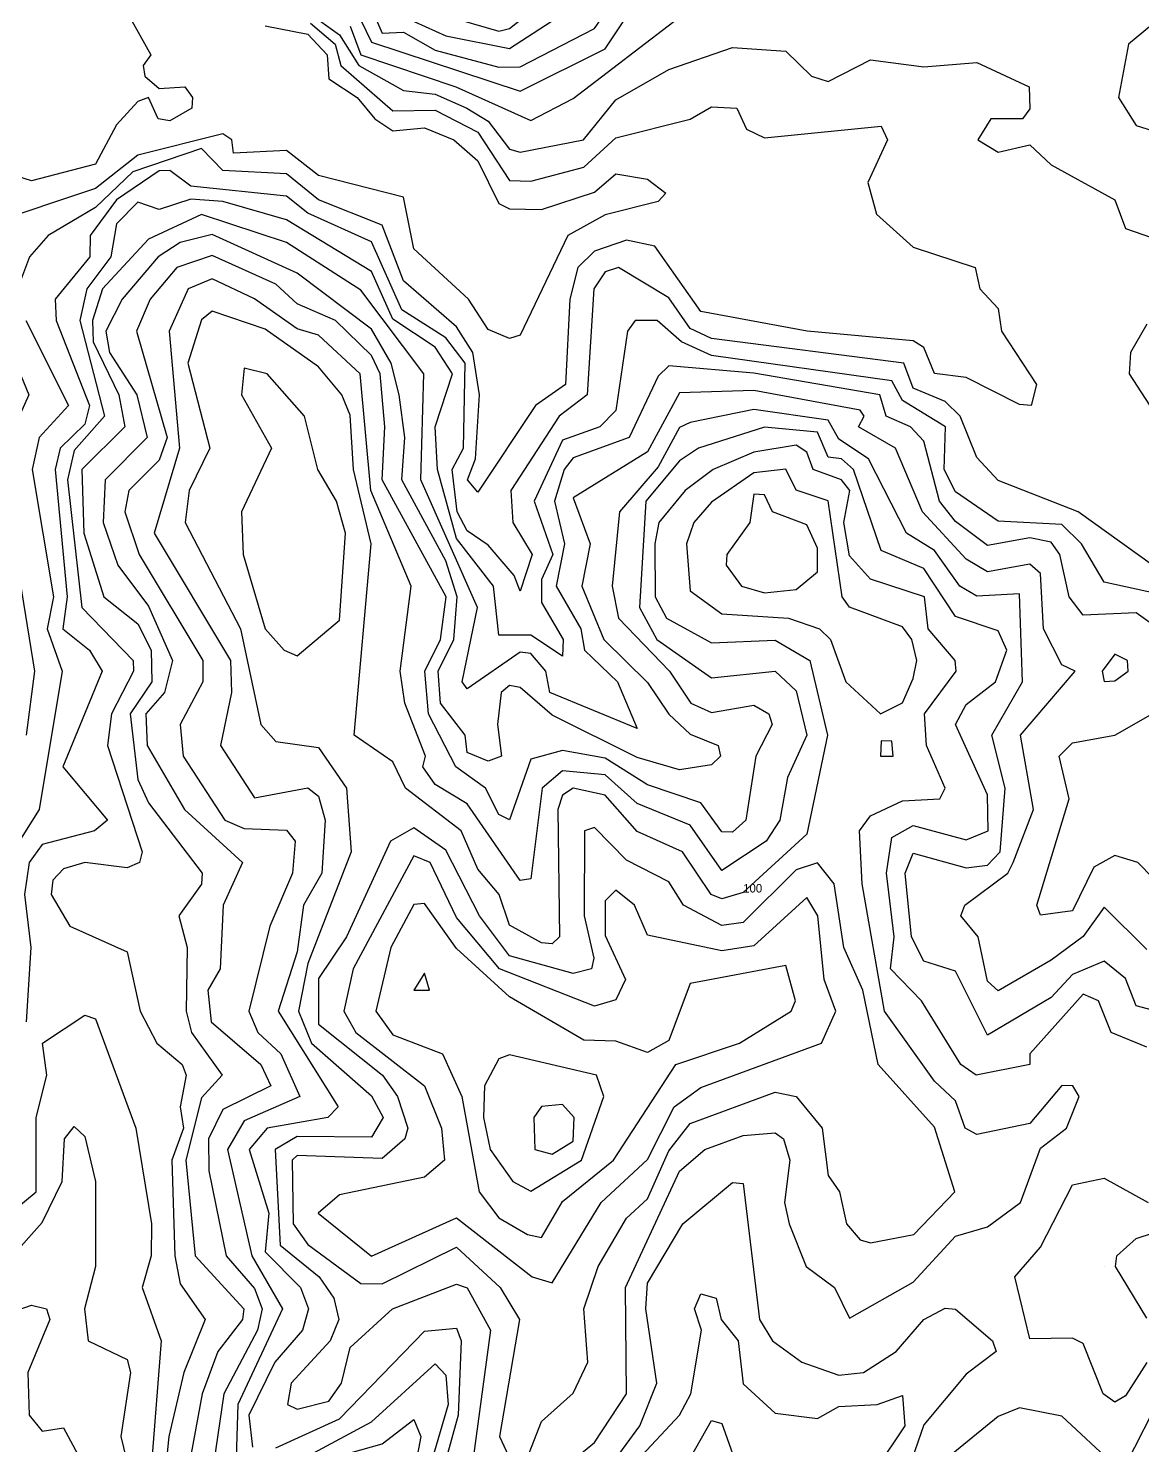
# Model space of a CAD drawing. Header units: metres. Extents: x 310028 to 360472, y 4137098 to 4159193.
# Drawn here: x 312783 to 314357, y 4142064 to 4144065 of the extents above; entities that cross this region are included whole.
import ezdxf

# ---------------------------------------------------------------- set-up
doc = ezdxf.new("R2010")
doc.units = ezdxf.units.M
for name, color, linetype in [('CONTOUR', 254, 'Continuous'), ('CONTOUR_INDEX', 33, 'Continuous'), ('CONTOUR_LABELS', 7, 'Continuous')]:
    doc.layers.add(name, color=color, linetype=linetype)

msp = doc.modelspace()

# ---------------------------------------------------------------- linework, layer by layer
at = {"layer": 'CONTOUR'}
for points, elevation in [([(313267.5, 4144092.4), (313282.5, 4144058.4), (313312.5, 4144059.5), (313357.5, 4144034.2), (313447.5, 4144010), (313477.5, 4144010.5), (313582.5, 4144065), (313642.5, 4144152.7)], 70), ([(313372.5, 4144082.5), (313447.5, 4144061), (313462.5, 4144064.7), (313566.6, 4144147.5)], 90), ([(313252.5, 4144076.7), (313267.5, 4144045.3), (313477.5, 4143976.1), (313597.5, 4144035.9), (313642.5, 4144103.7)], 60), ([(313299.6, 4144087.5), (313372.5, 4144054.5), (313462.5, 4144036.7), (313564.2, 4144102.5)], 80), ([(312922.5, 4144087.5), (312956.1, 4144027.5), (312944.9, 4144012.5), (312947.6, 4143997.5), (312967.5, 4143980.2), (313003.9, 4143982.5), (313014.5, 4143967.5), (313013.8, 4143952.5), (312982.5, 4143934.4), (312966, 4143937.5), (312952.5, 4143967.4), (312937.5, 4143961.7), (312907.5, 4143928.8), (312877.5, 4143873.1), (312787.5, 4143849.7), (312727.5, 4143868.7)], 10), ([(313177.5, 4144087.7), (313222.5, 4144055.7), (313249.5, 4144012.5), (313312.5, 4143977.1), (313357.5, 4143971.9), (313402.3, 4143952.5), (313432.5, 4143934.1), (313462.5, 4143894.3), (313477.5, 4143890.2), (313567.1, 4143907.5), (313612.5, 4143964.2), (313687.5, 4144006.9), (313777.5, 4144037.8), (313852.5, 4144032.8), (313889, 4143997.5), (313912.5, 4143990), (313972.5, 4144020.4), (314047.5, 4144010.7), (314122.5, 4144016.9), (314196.3, 4143982.5), (314197.5, 4143951.2), (314186.9, 4143937.5), (314142.2, 4143937.5), (314123.7, 4143907.5), (314152.5, 4143890.3), (314197.5, 4143900.8), (314227.5, 4143872.3), (314317.5, 4143823), (314332.5, 4143782.7), (314404.4, 4143757.5)], 40), ([(313117.5, 4144068.5), (313177.5, 4144057), (313204.9, 4144027.5), (313207.5, 4143993.7), (313247.2, 4143967.5), (313272.2, 4143937.5), (313297.5, 4143920.5), (313342.5, 4143924.6), (313383.6, 4143907.5), (313417.5, 4143878.1), (313447.5, 4143818), (313462.5, 4143810.1), (313507.5, 4143809.5), (313582.5, 4143833.8), (313612.5, 4143859.5), (313657.5, 4143852.3), (313683.4, 4143832.5), (313672.5, 4143820.5), (313597.5, 4143801.7), (313544.8, 4143772.5), (313477.5, 4143632.1), (313462.5, 4143627.1), (313432.5, 4143640), (313404.4, 4143682.5), (313327.5, 4143753.7), (313312.5, 4143826.6), (313192.5, 4143857.4), (313147.5, 4143892.4), (313072.5, 4143888.8), (313070.3, 4143907.5), (313057.5, 4143916.2), (312937.5, 4143885.9), (312877.5, 4143838.8), (312723.8, 4143787.5)], 20), ([(313181.6, 4144072.5), (313216.2, 4144042.5), (313224.1, 4144012.5), (313297.5, 4143948.4), (313357.5, 4143949.7), (313417.5, 4143918.4), (313462.5, 4143850.2), (313492.5, 4143849.1), (313567.5, 4143868.9), (313612.5, 4143910.4), (313717.5, 4143936.7), (313747.5, 4143954.1), (313783.4, 4143952.5), (313797.2, 4143922.5), (313822.5, 4143910.5), (313987.5, 4143926.7), (313996.4, 4143907.5), (313968.5, 4143847.5), (313980.7, 4143802.5), (314032.5, 4143756), (314120.2, 4143727.5), (314126.7, 4143697.5), (314152.5, 4143669.6), (314157.2, 4143637.5), (314206.5, 4143562.5), (314199.3, 4143532.5), (314182.5, 4143534), (314107.5, 4143572.2), (314062.5, 4143577.8), (314047.5, 4143614.6), (314032.5, 4143623.7), (313882.7, 4143637.5), (313732.5, 4143665.1), (313667.5, 4143757.5), (313627.5, 4143766.2), (313582.5, 4143750.5), (313558.8, 4143727.5), (313547.7, 4143682.5), (313541.7, 4143562.5), (313499.3, 4143532.5), (313417.5, 4143410.2), (313402.9, 4143427.5), (313414.6, 4143457.5), (313420.2, 4143547.5), (313410.8, 4143607.5), (313387.5, 4143643.9), (313312.5, 4143708.4), (313282.5, 4143787.3), (313192.5, 4143822.9), (313147.5, 4143859.5), (313057.5, 4143864.5), (313027.5, 4143895.2), (312930.3, 4143862.5), (312877.5, 4143812.3), (312810.9, 4143772.5), (312784.6, 4143742.5), (312773.2, 4143712.5)], 30), ([(314453.7, 4143247.5), (314265.4, 4143382.5), (314152.5, 4143427), (314122.5, 4143459.3), (314099, 4143517.5), (314077.5, 4143538.2), (314032.5, 4143556.9), (314019.4, 4143592.5), (313747.5, 4143627.3), (313717.5, 4143641.2), (313687.5, 4143684.6), (313616.5, 4143727.5), (313597.5, 4143721.3), (313581.6, 4143697.5), (313572, 4143547.5), (313532.4, 4143517.5), (313464.2, 4143412.5), (313467, 4143367.5), (313494.5, 4143322.5), (313477.5, 4143270.6), (313469, 4143292.5), (313432.5, 4143335.7), (313402.5, 4143355.5), (313388.6, 4143382.5), (313381.6, 4143442.5), (313397.4, 4143472.5), (313399.6, 4143592.5), (313372.5, 4143628.2), (313310.4, 4143667.5), (313267.5, 4143763.6), (313177.5, 4143804), (313147.5, 4143827.9), (313012.5, 4143842.4), (312982.5, 4143864.4), (312967.5, 4143864), (312907.5, 4143823), (312870.3, 4143772.5), (312869.8, 4143742.5), (312820.7, 4143682.5), (312822, 4143652.5), (312869.3, 4143532.5), (312862.5, 4143506.5), (312827.6, 4143472.5), (312820.6, 4143442.5), (312837.7, 4143262.5), (312831.7, 4143217.5), (312869.3, 4143187.5), (312887.3, 4143157.5), (312831.5, 4143022.5), (312894.8, 4142947.5), (312876.4, 4142932.5), (312802.5, 4142912.8), (312784.2, 4142887.5), (312777.5, 4142842.5), (312786.5, 4142767.5), (312779.8, 4142662.5)], 40), ([(314378.9, 4143217.5), (314347.5, 4143240), (314272.5, 4143236.8), (314252.9, 4143262.5), (314239.7, 4143322.5), (314227.5, 4143339.8), (314197.5, 4143345.8), (314137.5, 4143334.8), (314092.5, 4143369.1), (314069.5, 4143397.5), (314047.5, 4143482.5), (314028.6, 4143502.5), (313994.4, 4143517.5), (313985.5, 4143547.5), (313807.5, 4143578.2), (313687.5, 4143588.6), (313672.5, 4143574.1), (313631.3, 4143487.5), (313552.5, 4143458.7), (313539.5, 4143442.5), (313526.2, 4143397.5), (313540.1, 4143337.5), (313528.5, 4143277.5), (313563.3, 4143217.5), (313568.4, 4143187.5), (313615, 4143142.5), (313642.5, 4143076.7), (313519.3, 4143127.5), (313513.7, 4143157.5), (313492.5, 4143182.8), (313477.5, 4143184.4), (313402.5, 4143132.7), (313395.8, 4143142.5), (313417, 4143247.5), (313337, 4143427.5), (313341.4, 4143577.5), (313252.5, 4143695.6), (313147.5, 4143762.9), (313027.5, 4143802.2), (312952.5, 4143767.2), (312887.7, 4143697.5), (312873.6, 4143652.5), (312874.6, 4143622.5), (312910.8, 4143547.5), (312919.2, 4143502.5), (312858.2, 4143442.5), (312861.2, 4143352.5), (312889.7, 4143262.5), (312937.5, 4143224.5), (312956.3, 4143187.5), (312957.4, 4143142.5), (312926.8, 4143097.5), (312937.5, 4143004.9), (312952.5, 4142971.9), (313028.3, 4142872.5), (313027.5, 4142856.9), (312995.5, 4142812.5), (313007, 4142767.5), (313005.9, 4142677.5), (313013.2, 4142647.5), (313056.5, 4142587.5), (313027.5, 4142555.6), (313005.3, 4142467.5), (313018.7, 4142332.5), (313087.1, 4142257.5), (313085.3, 4142242.5), (313050.4, 4142197.5), (313028.6, 4142137.5), (313006.3, 4142017.5)], 60), ([(314362.5, 4142765), (314302.5, 4142824.7), (314272.5, 4142783.3), (314227.5, 4142749.9), (314152.5, 4142706.4), (314137.5, 4142720.2), (314124.5, 4142782.5), (314099.8, 4142812.5), (314105.3, 4142827.5), (314166.3, 4142872.5), (314173.8, 4142887.5), (314202.6, 4142962.5), (314184.2, 4143067.5), (314261.2, 4143157.5), (314242.5, 4143166.5), (314216.8, 4143217.5), (314212.5, 4143295.5), (314197.5, 4143308.9), (314137.5, 4143297.9), (314107.5, 4143315.6), (314045.6, 4143382.5), (314007.7, 4143472.5), (313955.2, 4143502.5), (313963.4, 4143517.5), (313957.5, 4143526.2), (313807.5, 4143553.6), (313702.5, 4143550.7), (313657.5, 4143467.4), (313552.5, 4143402.4), (313576.2, 4143337.5), (313564.7, 4143277.5), (313595.5, 4143202.5), (313657.5, 4143141.8), (313687.5, 4143096.9), (313717.5, 4143068.7), (313757, 4143052.5), (313760.5, 4143037.5), (313747.5, 4143025.5), (313702.5, 4143018.6), (313642.5, 4143035.7), (313522.5, 4143095.4), (313477.5, 4143134.8), (313462.5, 4143137.5), (313450.6, 4143127.5), (313445.3, 4143082.5), (313451, 4143037.5), (313432.5, 4143030.7), (313402.5, 4143042.7), (313399.6, 4143067.5), (313365, 4143112.5), (313361.7, 4143157.5), (313384, 4143202.5), (313388.6, 4143262.5), (313372.5, 4143313.2), (313310.4, 4143427.5), (313314.6, 4143487.5), (313306.8, 4143547.5), (313295.2, 4143592.5), (313267.5, 4143640.5), (313162.5, 4143719.2), (313042.5, 4143774), (312997.5, 4143762.5), (312966.1, 4143742.5), (312915.4, 4143682.5), (312892.5, 4143637.5), (312897.7, 4143607.5), (312936.2, 4143547.5), (312950.7, 4143487.5), (312891.2, 4143427.5), (312888.6, 4143367.5), (312909.1, 4143307.5), (312952.5, 4143249.3), (312986.5, 4143172.5), (312975.4, 4143127.5), (312949, 4143097.5), (312950.7, 4143052.5), (313003.3, 4142962.5), (313085.3, 4142887.5), (313058.1, 4142827.5), (313053.8, 4142737.5), (313036.6, 4142707.5), (313041.2, 4142662.5), (313111.3, 4142602.5), (313125.4, 4142572.5), (313057.5, 4142538.8), (313037.3, 4142497.5), (313037.6, 4142452.5), (313062.4, 4142332.5), (313102.5, 4142286.4), (313112.9, 4142257.5), (313106.6, 4142227.5), (313058.8, 4142137.5), (313039.3, 4142002.5)], 70), ([(314377.5, 4142677.1), (314347.5, 4142685.2), (314332.5, 4142723.8), (314302.5, 4142748.2), (314257.5, 4142729.5), (314227.5, 4142697.2), (314137.5, 4142643.8), (314092.5, 4142734.2), (314047.5, 4142748.5), (314030.1, 4142782.5), (314021.2, 4142872.5), (314032.5, 4142900.6), (314107.5, 4142880), (314137.5, 4142884), (314155.4, 4142902.5), (314162.7, 4142992.5), (314143.5, 4143067.5), (314187.1, 4143142.5), (314182.5, 4143266.7), (314122.5, 4143263.4), (314098.6, 4143277.5), (314062.5, 4143327.9), (314023.3, 4143352.5), (313969.6, 4143457.5), (313927.5, 4143485.1), (313912.5, 4143512.1), (313807.5, 4143527.1), (313717.5, 4143508.7), (313702.5, 4143501.5), (313672.5, 4143446.2), (313617.6, 4143382.5), (313607.2, 4143277.5), (313616.4, 4143232.5), (313688.2, 4143157.5), (313718.5, 4143112.5), (313747.5, 4143099.3), (313807.5, 4143109.5), (313828.9, 4143097.5), (313833.3, 4143082.5), (313810.1, 4143037.5), (313796.4, 4142947.5), (313777.5, 4142930.3), (313762.5, 4142930.9), (313732.5, 4142971.9), (313657.5, 4142997.4), (313597.5, 4143035), (313537.5, 4143045.6), (313492.5, 4143033.5), (313462.5, 4142947.9), (313447.5, 4142955.4), (313428.3, 4142992.5), (313386.4, 4143022.5), (313347.9, 4143097.5), (313342.7, 4143157.5), (313364.8, 4143202.5), (313373.1, 4143262.5), (313282.6, 4143427.5), (313286.4, 4143502.5), (313279.6, 4143577.5), (313267.5, 4143603.2), (313216.8, 4143652.5), (313162.5, 4143676), (313132.5, 4143704), (313042.5, 4143744.2), (312992.5, 4143727.5), (312954.7, 4143682.5), (312935.5, 4143637.5), (312978.8, 4143487.5), (312967.5, 4143455.7), (312925, 4143412.5), (312919, 4143382.5), (312939.4, 4143322.5), (313029.3, 4143172.5), (313029.5, 4143142.5), (312997.5, 4143082.5), (313001.7, 4143037.5), (313060.3, 4142947.5), (313087.5, 4142935.5), (313147.5, 4142933.4), (313159.9, 4142917.5), (313156, 4142872.5), (313124, 4142797.5), (313094.2, 4142677.5), (313107.1, 4142647.5), (313139.4, 4142617.5), (313166.5, 4142557.5), (313087.5, 4142522.8), (313064.3, 4142482.5), (313098.4, 4142332.5), (313142, 4142257.5), (313078.8, 4142122.5), (313075.8, 4142032.5)], 80), ([(314362.5, 4142626.7), (314312, 4142647.5), (314294.3, 4142692.5), (314272.5, 4142701.9), (314197.2, 4142617.5), (314197.5, 4142602.3), (314121.5, 4142587.5), (314099.8, 4142602.5), (314044.4, 4142692.5), (314000.3, 4142737.5), (314005.8, 4142782.5), (313995, 4142872.5), (314002.5, 4142923), (314032.5, 4142939.7), (314107.5, 4142919.6), (314138.5, 4142932.5), (314137.5, 4142983.1), (314092.4, 4143082.5), (314107.5, 4143110.5), (314148.6, 4143142.5), (314164.6, 4143187.5), (314152.5, 4143214.5), (314092.5, 4143234.7), (314047.5, 4143302.7), (313987.5, 4143328), (313948.4, 4143442.5), (313931.5, 4143457.5), (313912.5, 4143459.9), (313897.5, 4143495.1), (313822.5, 4143502.2), (313729.2, 4143472.5), (313702.5, 4143454.4), (313655.1, 4143397.5), (313645.9, 4143247.5), (313670.4, 4143202.5), (313747.5, 4143148.1), (313837.5, 4143157.8), (313867.5, 4143129.8), (313882.5, 4143067.5), (313855.1, 4143007.5), (313844.1, 4142947.5), (313824.9, 4142917.5), (313762.5, 4142876.4), (313717.5, 4142940.1), (313642.5, 4142971), (313597.5, 4143011.2), (313537.5, 4143016.8), (313508.6, 4142992.5), (313492.5, 4142864.4), (313477.5, 4142862), (313402.5, 4142970.5), (313357.5, 4142997.8), (313340.2, 4143022.5), (313344, 4143037.5), (313314.8, 4143112.5), (313307.9, 4143157.5), (313323.4, 4143277.5), (313266.8, 4143412.5), (313251.7, 4143577.5), (313192.5, 4143632.1), (313162.5, 4143641), (313102.5, 4143683.3), (313042.5, 4143711.2), (313008.6, 4143697.5), (312981.6, 4143637.5), (312996.4, 4143472.5), (312960.6, 4143352.5), (313068.4, 4143172.5), (313070, 4143127.5), (313054.2, 4143052.5), (313102.5, 4142978.8), (313177.5, 4142993.2), (313192.5, 4142981), (313202, 4142947.5), (313197.5, 4142872.5), (313171.6, 4142827.5), (313162.5, 4142761.6), (313135.5, 4142677.5), (313220.5, 4142542.5), (313206, 4142527.5), (313120.3, 4142512.5), (313094.9, 4142482.5), (313122.6, 4142392.5), (313117.5, 4142337.9), (313167.3, 4142287.5), (313178.6, 4142257.5), (313169.9, 4142227.5), (313130.9, 4142182.5), (313094.5, 4142107.5), (313099.5, 4142062.5)], 90), ([(312779.3, 4143652.5), (312839.4, 4143532.5), (312798.2, 4143487.5), (312788.4, 4143442.5), (312818.3, 4143262.5), (312809.4, 4143217.5), (312830.5, 4143157.5), (312798.2, 4142962.5), (312741.2, 4142872.5)], 30), ([(314362.5, 4143647.3), (314339.5, 4143607.5), (314337.8, 4143577.5), (314377.5, 4143515.6)], 40), ([(312765, 4143592.5), (312783.4, 4143547.5), (312742.9, 4143457.5), (312791.4, 4143157.5), (312780, 4143067.5)], 20), ([(313144.1, 4143187.5), (313162.5, 4143179.5), (313222.5, 4143229.8), (313230.6, 4143352.5), (313218.2, 4143397.5), (313191.9, 4143442.5), (313173, 4143517.5), (313120.4, 4143577.5), (313087.5, 4143585.5), (313083.7, 4143547.5), (313126.2, 4143472.5), (313083.7, 4143382.5), (313086.4, 4143322.5), (313117.5, 4143217.2), (313144.1, 4143187.5)], 110), ([(313986.6, 4143097.5), (314017.5, 4143113.1), (314032.5, 4143147.5), (314037.7, 4143172.5), (314030.5, 4143202.5), (314017.5, 4143220.4), (313942.5, 4143247.9), (313932.1, 4143262.5), (313912.5, 4143398.3), (313867.5, 4143413.3), (313852.5, 4143442.9), (313807.5, 4143437.5), (313747.5, 4143396.2), (313722.7, 4143367.5), (313712.3, 4143337.5), (313717.5, 4143271.2), (313762.5, 4143238.5), (313856.7, 4143232.5), (313900.2, 4143217.5), (313915.7, 4143202.5), (313937.4, 4143142.5), (313986.6, 4143097.5)], 110), ([(313790.1, 4143277.5), (313822.5, 4143268.2), (313867.5, 4143273), (313897.5, 4143298), (313897.5, 4143331.1), (313882.5, 4143364.3), (313834.1, 4143382.5), (313822.5, 4143406.4), (313807.5, 4143407.6), (313801.7, 4143367.5), (313769.5, 4143322.5), (313768.3, 4143307.5), (313790.1, 4143277.5)], 120), ([(314299.7, 4143157.5), (314302.5, 4143142.9), (314317.5, 4143143.8), (314336.1, 4143157.5), (314335.1, 4143172.5), (314317.5, 4143181.5), (314299.7, 4143157.5)], 70), ([(314392.5, 4142843.6), (314350, 4142887.5), (314317.5, 4142897.6), (314287.5, 4142881), (314257.5, 4142819.4), (314212.5, 4142813.4), (314207, 4142827.5), (314252.7, 4142977.5), (314238.7, 4143037.5), (314257.5, 4143056.5), (314317.5, 4143067.4), (314377.5, 4143101.7)], 60), ([(313986.4, 4143037.5), (314004.5, 4143037.5), (314002.5, 4143058.8), (313987.5, 4143059.2), (313986.4, 4143037.5)], 110), ([(313475.9, 4142017.5), (313507.5, 4142098.6), (313552.5, 4142138.5), (313573, 4142182.5), (313567.4, 4142257.5), (313587.7, 4142317.5), (313627.5, 4142385.4), (313657.5, 4142412.7), (313687.5, 4142480.5), (313717.5, 4142519.2), (313837.5, 4142563.4), (313867.1, 4142557.5), (313904.2, 4142512.5), (313912.5, 4142445.8), (313928.6, 4142422.5), (313938.6, 4142377.5), (313957.5, 4142354.8), (313972.5, 4142350.8), (314033.7, 4142362.5), (314091.5, 4142422.5), (314062.5, 4142514.1), (313983, 4142602.5), (313961.5, 4142707.5), (313934.5, 4142767.5), (313920.8, 4142857.5), (313897.5, 4142886.9), (313867.5, 4142877.4), (313792.5, 4142803.1), (313762.5, 4142798.7), (313708.3, 4142827.5), (313687.5, 4142860.5), (313627.5, 4142890.9), (313582.5, 4142936.9), (313568.3, 4142932.5), (313567.8, 4142812.5), (313581.5, 4142752.5), (313578.4, 4142737.5), (313552.5, 4142731), (313462.5, 4142755.7), (313420.1, 4142812.5), (313372.5, 4142905.2), (313327.5, 4142936.4), (313294.5, 4142917.5), (313232.3, 4142782.5), (313192.5, 4142723.6), (313192.5, 4142659.5), (313283.2, 4142587.5), (313304.2, 4142557.5), (313318.8, 4142512.5), (313314.7, 4142497.5), (313282.5, 4142469.8), (313162.5, 4142474.2), (313155.5, 4142467.5), (313156.7, 4142377.5), (313177.5, 4142348.5), (313252.5, 4142293.4), (313282.5, 4142292.9), (313387.5, 4142344.6), (313449.2, 4142287.5), (313476.7, 4142242.5), (313448.2, 4142077.5), (313475.9, 4142017.5)], 110), ([(313494.5, 4142302.5), (313522.5, 4142294.1), (313592, 4142407.5), (313657.5, 4142468.5), (313694.8, 4142542.5), (313732.5, 4142570.1), (313903.3, 4142632.5), (313923.3, 4142677.5), (313907, 4142722.5), (313898, 4142812.5), (313882.5, 4142838.4), (313807.5, 4142769.9), (313762.5, 4142762.8), (313657.5, 4142784.8), (313639, 4142827.5), (313612.5, 4142848.4), (313597.5, 4142833.5), (313597.5, 4142784.4), (313626.1, 4142722.5), (313612.5, 4142693.7), (313582.5, 4142684.7), (313448.1, 4142737.5), (313387.5, 4142810), (313350.3, 4142887.5), (313327.5, 4142897.1), (313241.4, 4142737.5), (313228.4, 4142677.5), (313245.5, 4142647.5), (313342.3, 4142572.5), (313366.6, 4142512.5), (313370.4, 4142467.5), (313342.5, 4142443.5), (313222.5, 4142418.3), (313192.2, 4142392.5), (313267.5, 4142331.7), (313387.5, 4142386.1), (313494.5, 4142302.5)], 120), ([(313488, 4142362.5), (313507.5, 4142358.3), (313537.5, 4142409.2), (313609.4, 4142467.5), (313697.3, 4142602.5), (313787.2, 4142632.5), (313860.1, 4142677.5), (313866.5, 4142692.5), (313852.5, 4142742.2), (313717.5, 4142716.7), (313687.5, 4142636.5), (313657.5, 4142619.5), (313612.5, 4142635.6), (313567.5, 4142636.9), (313462.5, 4142698.1), (313387.5, 4142766.1), (313342.5, 4142829.7), (313327.5, 4142828.4), (313294.8, 4142767.5), (313273.6, 4142677.5), (313297.5, 4142644.1), (313367.7, 4142617.5), (313395.2, 4142557.5), (313419.8, 4142422.5), (313447.5, 4142386.2), (313488, 4142362.5)], 130), ([(313327.3, 4142707.5), (313349.4, 4142707.5), (313342.5, 4142731.2), (313327.3, 4142707.5)], 140), ([(312727.5, 4142368.3), (312794, 4142422.5), (312793.7, 4142527.5), (312808.9, 4142587.5), (312803.1, 4142632.5), (312862.5, 4142672), (312877.5, 4142667.1), (312934.6, 4142512.5), (312956.7, 4142377.5), (312956.5, 4142332.5), (312943.7, 4142287.5), (312970.6, 4142212.5), (312956.4, 4142032.5)], 40), ([(313467, 4142437.5), (313492.5, 4142423.7), (313564, 4142467.5), (313595.5, 4142557.5), (313585.5, 4142587.5), (313462.5, 4142616), (313447.5, 4142610.5), (313427.2, 4142572.5), (313425.7, 4142527.5), (313435.1, 4142482.5), (313467, 4142437.5)], 140), ([(312757.5, 4142328.9), (312802.5, 4142379.5), (312830.6, 4142437.5), (312833.9, 4142497.5), (312847.5, 4142514.8), (312862.5, 4142500.9), (312877.9, 4142437.5), (312877.8, 4142317.5), (312862.2, 4142257.5), (312867.6, 4142212.5), (312922.5, 4142185.9), (312927.2, 4142167.5), (312913.4, 4142077.5), (312924.3, 4142032.5)], 30), ([(314362.5, 4142181.8), (314332.5, 4142134.7), (314317.5, 4142125.7), (314300.9, 4142137.5), (314272.5, 4142208.5), (314257.5, 4142216), (314197.5, 4142215.3), (314176.1, 4142302.5), (314212.5, 4142344.7), (314257.5, 4142432.7), (314302.5, 4142442), (314364.2, 4142407.5)], 90), ([(313597.5, 4142025.6), (313646.3, 4142092.5), (313670.7, 4142152.5), (313654.8, 4142257.5), (313657.5, 4142293.6), (313707.4, 4142377.5), (313777.5, 4142436.1), (313792.5, 4142434.6), (313815.3, 4142242.5), (313834.1, 4142212.5), (313875.1, 4142182.5), (313927.5, 4142164), (313962.4, 4142167.5), (314008.6, 4142197.5), (314047.5, 4142242.5), (314077.5, 4142258.5), (314092.5, 4142256.9), (314144.5, 4142212.5), (314149.7, 4142197.5), (314107.5, 4142165.4), (314047.5, 4142093.7), (314026.4, 4142032.5)], 90), ([(314362.5, 4142244.2), (314318.3, 4142317.5), (314320, 4142332.5), (314347.5, 4142356.8), (314422.5, 4142381.3)], 80), ([(314302.5, 4142317), (314302.5, 4142317)], 80), ([(313642.5, 4142043.5), (313702.4, 4142107.5), (313718.7, 4142137.5), (313733.8, 4142227.5), (313723.7, 4142257.5), (313732.5, 4142278.7), (313754.1, 4142272.5), (313761.4, 4142242.5), (313785.5, 4142212.5), (313792.5, 4142151.8), (313837.5, 4142110.3), (313897.5, 4142102.8), (313927.5, 4142119.5), (313981.6, 4142122.5), (314017.5, 4142135.2), (314020.6, 4142092.5), (313980.6, 4142032.5)], 80), ([(312712.5, 4142236.9), (312787.5, 4142262.5), (312808.3, 4142257.5), (312813.3, 4142242.5), (312782.2, 4142167.5), (312784, 4142107.5), (312802.5, 4142085), (312832.5, 4142089.4), (312862.5, 4142033.5)], 20), ([(313132.5, 4142061.4), (313222.5, 4142102.5), (313342.5, 4142225.8), (313387.5, 4142230.4), (313394.2, 4142212.5), (313390.1, 4142107.5), (313348.6, 4141957.5)], 90), ([(313147.5, 4142033.5), (313267.5, 4142098.1), (313357.5, 4142179.9), (313372.5, 4142163.7), (313375.6, 4142122.5), (313336.4, 4141987.5)], 80), ([(313237.5, 4142054.4), (313282.5, 4142067.1), (313327.5, 4142101.2), (313337.3, 4142077.5), (313325.7, 4142017.5)], 70), ([(313709.7, 4142032.5), (313747.5, 4142100), (313762.5, 4142095.9), (313790.1, 4142017.5)], 70)]:
    msp.add_lwpolyline(points, dxfattribs=dict(at, elevation=elevation))
at = {"layer": 'CONTOUR_INDEX'}
for points, elevation in [([(313237.5, 4144068.2), (313252.5, 4144027.4), (313386.5, 4143982.5), (313492.5, 4143934.9), (313552.5, 4143966.1), (313702.5, 4144080.8)], 50), ([(314390.9, 4144087.5), (314336.7, 4144042.5), (314322.5, 4143967.5), (314347.5, 4143927.8), (314377.5, 4143918.3)], 50), ([(314377.5, 4143267), (314302.5, 4143283.3), (314270.4, 4143337.5), (314242.5, 4143364.6), (314152.5, 4143369.3), (314092.5, 4143411), (314076.1, 4143442.5), (314078, 4143502.5), (314017.5, 4143539.9), (314002.5, 4143567.5), (313747.5, 4143603.1), (313705.4, 4143622.5), (313671.1, 4143652.5), (313639.7, 4143652.5), (313629.1, 4143637.5), (313612.5, 4143525.4), (313590.1, 4143502.5), (313537.5, 4143483.5), (313497.1, 4143397.5), (313523.8, 4143322.5), (313507.5, 4143287.2), (313507.5, 4143254.7), (313538.3, 4143202.5), (313537.5, 4143179), (313492.5, 4143208.3), (313447.5, 4143208.4), (313439.7, 4143277.5), (313387.5, 4143345.1), (313360.6, 4143442.5), (313357.5, 4143502.5), (313381.9, 4143577.5), (313357.5, 4143615.1), (313297.5, 4143654.6), (313267.5, 4143721.8), (313147.5, 4143794.6), (313057.5, 4143820.7), (313012.5, 4143824.1), (312967.5, 4143809.3), (312937.5, 4143819.7), (312907.5, 4143789.1), (312899.5, 4143742.5), (312865.7, 4143697.5), (312855.7, 4143652.5), (312890.5, 4143517.5), (312847.5, 4143468.9), (312838.2, 4143427.5), (312858.4, 4143247.5), (312930.7, 4143172.5), (312931.6, 4143157.5), (312900.1, 4143097.5), (312894.6, 4143052.5), (312943.6, 4142902.5), (312939.7, 4142887.5), (312922.5, 4142879.9), (312862.5, 4142887.7), (312832.5, 4142878.5), (312817.5, 4142862.7), (312815.2, 4142842.5), (312841.7, 4142797.5), (312922.5, 4142761.3), (312940.9, 4142677.5), (312964.2, 4142632.5), (313000.3, 4142602.5), (313005.8, 4142587.5), (312997.3, 4142542.5), (313001.8, 4142512.5), (312985.4, 4142467.5), (312989.8, 4142332.5), (312997.5, 4142292.8), (313032.5, 4142242.5), (313002.4, 4142167.5), (312981.1, 4142077.5), (312973.6, 4142002.5)], 50), ([(313522.5, 4142020), (313582.5, 4142068.8), (313627.5, 4142137.7), (313626.1, 4142287.5), (313702.5, 4142451.7), (313738.4, 4142482.5), (313792.5, 4142502), (313837.5, 4142505.9), (313849.5, 4142497.5), (313858.5, 4142467.5), (313850.6, 4142407.5), (313857.3, 4142377.5), (313881.5, 4142317.5), (313921.6, 4142287.5), (313942.5, 4142244.3), (314032.5, 4142295.1), (314092.5, 4142360), (314137.5, 4142373.5), (314184, 4142407.5), (314212.5, 4142484.5), (314249.3, 4142512.5), (314267.1, 4142557.5), (314258, 4142572.5), (314242.5, 4142572.7), (314197.5, 4142519.3), (314122.5, 4142503.5), (314105.8, 4142512.5), (314092.5, 4142551.1), (314062.5, 4142579), (313992.2, 4142677.5), (313960.7, 4142857.5), (313956.8, 4142932.5), (313972.5, 4142953.6), (314017.5, 4142974.8), (314070.3, 4142977.5), (314077.7, 4142992.5), (314051.3, 4143052.5), (314048.4, 4143097.5), (314093.4, 4143157.5), (314091.8, 4143172.5), (314053.9, 4143217.5), (314048.4, 4143262.5), (313972.5, 4143287.7), (313942.5, 4143320.4), (313934.6, 4143367.5), (313943.3, 4143412.5), (313931.2, 4143427.5), (313891.3, 4143442.5), (313882.5, 4143467), (313867.5, 4143476.6), (313807.5, 4143466.6), (313750.2, 4143442.5), (313710.5, 4143412.5), (313673.1, 4143367.5), (313667.9, 4143337.5), (313668.1, 4143262.5), (313684.1, 4143232.5), (313747.5, 4143197.6), (313837.5, 4143201.2), (313886.4, 4143172.5), (313911.7, 4143067.5), (313882.5, 4142927.4), (313792.5, 4142845.2), (313762.5, 4142836.4), (313747.3, 4142842.5), (313706.7, 4142902.5), (313642.5, 4142931.3), (313597.5, 4142982.6), (313552.5, 4142992.5), (313537.5, 4142982.6), (313530.8, 4142962.5), (313533, 4142782.5), (313522.5, 4142772.7), (313507.5, 4142774.1), (313462.5, 4142799.2), (313447.7, 4142842.5), (313417.5, 4142878.1), (313394, 4142932.5), (313315.4, 4142992.5), (313297.5, 4143029.7), (313242.9, 4143067.5), (313267.1, 4143337.5), (313242.3, 4143442.5), (313237.5, 4143519.1), (313225.7, 4143547.5), (313192.5, 4143587.4), (313117.5, 4143640.4), (313042.5, 4143665.8), (313027.5, 4143653.7), (313007.9, 4143592.5), (313039.3, 4143472.5), (313010.1, 4143412.5), (313004.4, 4143367.5), (313082.6, 4143217.5), (313111.2, 4143082.5), (313132.5, 4143058.6), (313192.5, 4143049.7), (313232.3, 4142992.5), (313238.7, 4142902.5), (313177.5, 4142745.1), (313164.6, 4142677.5), (313182.6, 4142632.5), (313267.5, 4142558.2), (313283.9, 4142527.5), (313267.5, 4142500.1), (313162.5, 4142501), (313131.7, 4142482.5), (313138.6, 4142347.5), (313193.4, 4142302.5), (313214.1, 4142272.5), (313221.5, 4142242.5), (313209, 4142212.5), (313154, 4142152.5), (313149.1, 4142122.5), (313162.5, 4142116), (313207.5, 4142127.4), (313225.1, 4142152.5), (313237.5, 4142202.9), (313297.3, 4142257.5), (313387.5, 4142292.6), (313402.5, 4142287.3), (313435.4, 4142227.5), (313409, 4142032.5)], 100), ([(313498.4, 4142482.5), (313522.5, 4142475.8), (313552.5, 4142494.1), (313553.7, 4142527.5), (313537.5, 4142546.2), (313507.5, 4142543.1), (313496.7, 4142527.5), (313498.4, 4142482.5)], 150), ([(315442.5, 4142047.4), (315412.5, 4142068.3), (315352.5, 4142062.8), (315292.5, 4142074.2), (315142.5, 4142141.3), (315067.5, 4142157.4), (315052.5, 4142187.6), (315037.5, 4142194.3), (314962.5, 4142198.3), (314872.5, 4142218.1), (314782.5, 4142203.4), (314722.5, 4142181.6), (314662.5, 4142189.6), (314617.5, 4142171.1), (314527.5, 4142189.2), (314467.5, 4142188.5), (314418.8, 4142167.5), (314383.9, 4142137.5), (314332.5, 4142037)], 100), ([(314317.5, 4142036.4), (314242.5, 4142106.2), (314182.5, 4142117.6), (314152.5, 4142105.4), (314063.2, 4142032.5)], 100)]:
    msp.add_lwpolyline(points, dxfattribs=dict(at, elevation=elevation))

# ---------------------------------------------------------------- texts
at = {"layer": 'CONTOUR_LABELS'}
msp.add_text('100', height=12, dxfattribs=at).set_placement((313792.5, 4142845.2))

doc.saveas('drawing.dxf')
